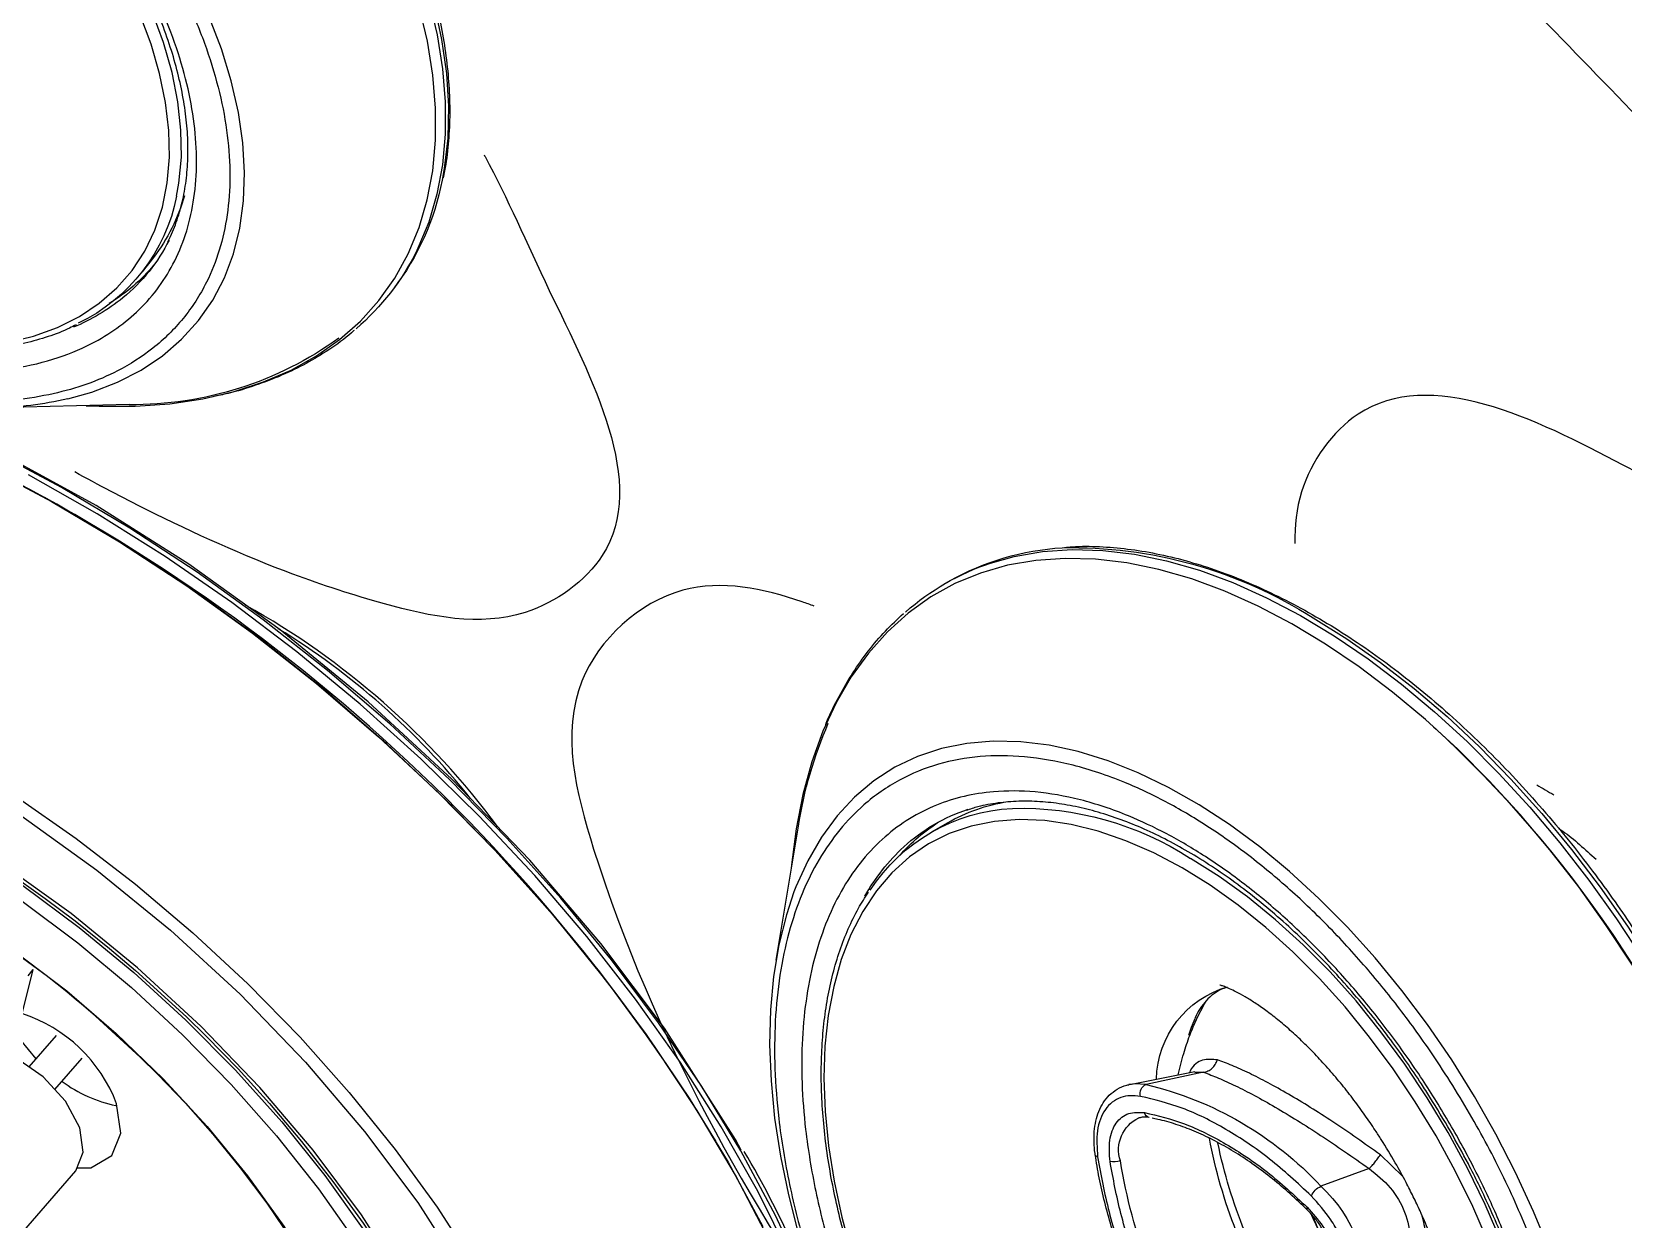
# Model space of a CAD drawing. Extents: x 528 to 612, y 788 to 934.
# Drawn here: x 598.095 to 601.727, y 874.921 to 877.63 of the extents above; entities that cross this region are included whole.
import ezdxf

# ---------------------------------------------------------------- set-up
doc = ezdxf.new("R2010")
doc.units = 0
doc.header["$MEASUREMENT"] = 0
doc.layers.add('1', color=4, linetype='Continuous')
doc.layers.add('JET', color=3, linetype='Continuous')

# ---------------------------------------------------------------- blocks, each defined once
blk = doc.blocks.new('5S-R_1644901')
at = {"layer": '1', "color": 4, "linetype": 'Continuous'}
for p, q in [((0.2517, -0.1914), (0.7147, -0.2164)), ((0.6986, -0.2083), (0.7147, -0.2164)), ((0.5767, -0.2967), (0.4946, -0.2493)), ((0.0859, -0.2861), (0.282, -0.3993)), ((0.4552, -0.3175), (0.5374, -0.3649)), ((0.6262, -1.8207), (0.6322, -1.8154))]:
    blk.add_line(p, q, dxfattribs=at)
at = {"layer": '1', "color": 3, "linetype": 'Continuous', "flags": 128}
for points in [[(1.0959, -0.1016), (1.027, -0.2567), (0.9503, -0.4095), (0.8662, -0.559), (0.7754, -0.7043), (0.6784, -0.8445), (0.5759, -0.9785), (0.4685, -1.1056), (0.3569, -1.225), (0.2418, -1.3358)], [(0.4011, -2.0367), (0.5318, -1.9367), (0.6605, -1.8267), (0.7866, -1.7074), (0.9094, -1.5794), (1.0282, -1.4433), (1.1424, -1.3), (1.2513, -1.1502), (1.3543, -0.9947), (1.4509, -0.8344), (1.5406, -0.6702), (1.6228, -0.5029), (1.6972, -0.3335), (1.7632, -0.1628), (1.8206, 0.0081)], [(1.1321, 0.9442), (1.135, 0.8463), (1.13, 0.7117), (1.1151, 0.5724), (1.0904, 0.4295), (1.0561, 0.284), (1.0124, 0.137), (0.9597, -0.0104), (0.8983, -0.157), (0.8289, -0.3016), (0.7517, -0.4433), (0.6676, -0.581), (0.577, -0.7135), (0.4808, -0.8399), (0.3795, -0.9592), (0.274, -1.0705), (0.1652, -1.173), (0.0537, -1.2659), (-0.0594, -1.3484), (-0.1735, -1.42)], [(0.135, -2.2164), (0.2214, -2.1671), (0.3536, -2.0823), (0.4849, -1.9868), (0.6146, -1.8811), (0.7419, -1.7658), (0.8662, -1.6414), (0.9868, -1.5087), (1.1031, -1.3685), (1.2143, -1.2214), (1.32, -1.0683), (1.4194, -0.9099), (1.5122, -0.7473), (1.5977, -0.5812), (1.6755, -0.4126), (1.7452, -0.2424), (1.8064, -0.0715), (1.8588, 0.0991), (1.902, 0.2686), (1.9359, 0.4359), (1.9602, 0.6003), (1.9748, 0.7607), (1.9797, 0.9163)], [(0.5623, -0.2081), (0.5512, -0.2191), (0.5159, -0.2616)]]:
    blk.add_lwpolyline(points, dxfattribs=at)
at = {"layer": '1', "color": 4, "linetype": 'Continuous', "flags": 128}
for points in [[(0.9538, 1.5327), (0.9683, 1.515), (1.0148, 1.4415), (1.0545, 1.3603), (1.0872, 1.272), (1.1127, 1.1769), (1.1311, 1.0756), (1.142, 0.9686), (1.1456, 0.8566), (1.1417, 0.7402), (1.1304, 0.6201), (1.1118, 0.4973), (1.0861, 0.3726), (1.0535, 0.247), (1.0147, 0.122), (0.9706, -0.0004), (0.9236, -0.1155), (0.8793, -0.2132), (0.8416, -0.2901), (0.7949, -0.3789), (0.7571, -0.4463)], [(1.0553, -0.1218), (0.965, -0.3167), (0.8624, -0.5073), (0.7487, -0.6913), (0.625, -0.867), (0.4955, -1.0291), (0.359, -1.1797), (0.1765, -1.3531)], [(1.8234, 0.115), (1.7713, -0.055), (1.7103, -0.2252), (1.6409, -0.3948), (1.5634, -0.5628), (1.4782, -0.7282), (1.3858, -0.8902), (1.2867, -1.0479), (1.1814, -1.2004), (1.0706, -1.347), (0.9548, -1.4867), (0.8347, -1.6189), (0.7108, -1.7427), (0.584, -1.8576), (0.4548, -1.9629)], [(0.1421, -1.216), (0.3074, -1.0589), (0.431, -0.9226), (0.5483, -0.7758), (0.6603, -0.6167), (0.7633, -0.45), (0.8562, -0.2775), (0.9379, -0.1009)], [(0.8633, -0.1626), (0.7938, -0.3052), (0.7169, -0.4446), (0.633, -0.5799), (0.543, -0.7101), (0.4473, -0.8341), (0.3469, -0.951), (0.2423, -1.0599)], [(0.6164, -1.8815), (0.638, -1.8644), (0.8565, -1.6567), (1.0186, -1.4779), (1.1749, -1.2825), (1.3226, -1.0727), (1.4591, -0.8518), (1.5822, -0.6231), (1.69, -0.3903), (1.7812, -0.1572), (1.8549, 0.0726), (1.9255, 0.3656), (1.9665, 0.6429), (1.9666, 0.6438)], [(0.4268, -1.9841), (0.5578, -1.8799), (0.6865, -1.7657), (0.8123, -1.6423), (0.9345, -1.5102), (1.0523, -1.3702), (1.1652, -1.2232), (1.2724, -1.0699), (1.3735, -0.9112), (1.4677, -0.7479), (1.5547, -0.581), (1.6338, -0.4115), (1.7047, -0.2402), (1.767, -0.0682), (1.8203, 0.1036)], [(0.7472, -0.1679), (0.6811, -0.3012), (0.607, -0.4309), (0.5259, -0.5558), (0.4385, -0.6747), (0.3456, -0.7864), (0.2482, -0.8897), (0.1473, -0.9838), (0.0437, -1.0676), (-0.0614, -1.1404), (-0.167, -1.2013), (-0.272, -1.2499), (-0.3756, -1.2856), (-0.4765, -1.3081), (-0.5739, -1.3172), (-0.6668, -1.3127), (-0.7542, -1.2948), (-0.8353, -1.2635), (-0.9094, -1.2193), (-0.9756, -1.1625)], [(0.282, -0.3993), (0.3271, -0.4081), (0.3804, -0.3895), (0.4337, -0.3466), (0.4788, -0.2856), (0.509, -0.2161), (0.5107, -0.2054)], [(0.637, -0.3769), (0.5647, -0.4947), (0.5339, -0.541), (0.4809, -0.6157), (0.4237, -0.6903), (0.3602, -0.7664), (0.2921, -0.8413), (0.2202, -0.9134), (0.1453, -0.9813), (0.0683, -1.0442), (-0.0102, -1.1011), (-0.0893, -1.1515), (-0.1685, -1.1948), (-0.2471, -1.2308), (-0.3246, -1.2591), (-0.4005, -1.2796), (-0.4743, -1.2921), (-0.5458, -1.2966), (-0.615, -1.2927), (-0.6818, -1.2801), (-0.7464, -1.2579), (-0.7927, -1.2333)], [(0.2897, -0.4008), (0.2957, -0.4319), (0.3319, -0.4736), (0.3861, -0.4841), (0.45, -0.4619)], [(0.7571, -0.4463), (0.675, -0.5808), (0.6404, -0.6335), (0.5809, -0.7189), (0.5169, -0.8046), (0.446, -0.8928), (0.3698, -0.9804), (0.2891, -1.0659), (0.2048, -1.1479), (0.1175, -1.2252), (0.028, -1.297), (-0.063, -1.3625), (-0.1551, -1.4214), (-0.2474, -1.4729), (-0.3396, -1.5168), (-0.4312, -1.5528), (-0.5216, -1.5807), (-0.6104, -1.6002), (-0.6974, -1.6111), (-0.7823, -1.6133), (-0.8649, -1.6064), (-0.8764, -1.6041)]]:
    blk.add_lwpolyline(points, dxfattribs=at)
at = {"layer": '1', "color": 4, "linetype": 'Continuous'}
for centre, radius, start, end in [((-2.1308, 1.2209), 4.1052, 312.3021, 347.7032), ((-1.2587, 0.7338), 2.1971, 329.633, 335.5716), ((0.2704, -0.1695), 0.3431, 301.558, 353.0923), ((-0.1107, 0.0367), 1.8255, 317.5365, 341.7449), ((-0.0073, -0.0208), 1.7001, 319.5916, 339.4158), ((-0.7676, -0.336), 2.0793, 304.6514, 311.6738)]:
    blk.add_arc(centre, radius, start, end, dxfattribs=at)
at = {"layer": '1', "color": 3, "linetype": 'Continuous'}
blk.add_arc((0.7657, -0.4671), 0.3201, 154.6041, 178.9435, dxfattribs=at)
blk = doc.blocks.new('3Dir_1645101')
at = {"layer": '1', "color": 3, "linetype": 'Continuous', "lineweight": 25}
for p, q in [((-1.1469, 0.4836), (-1.3871, 0.2871)), ((1.3004, 0.2871), (1.0602, 0.4836)), ((-1.2244, 0.0295), (-1.2244, -0.012)), ((1.1378, -0.012), (1.1378, 0.0295)), ((-0.4224, -0.0593), (-0.4234, -0.056)), ((-0.4997, -0.0763), (-0.5004, -0.0741)), ((-0.4997, -0.0763), (-0.4518, -0.2196)), ((-0.44, -0.2363), (-0.481, -0.1089)), ((-0.4499, -0.2188), (-0.44, -0.2363)), ((-1.7008, -0.2806), (-1.7008, -0.2917)), ((1.6141, -0.2917), (1.6141, -0.2806)), ((-0.0616, -0.4547), (-0.0814, -0.3395)), ((-0.0084, -0.5125), (-0.0761, -0.4927)), ((-0.8633, -1.0834), (-0.8557, -1.0859))]:
    blk.add_line(p, q, dxfattribs=at)
at = {"layer": '1', "color": 3, "linetype": 'Continuous', "lineweight": 25, "flags": 128}
for points in [[(-1.2617, 0.3706), (-1.2252, 0.4115), (-1.1743, 0.4603), (-1.1174, 0.5068), (-1.0548, 0.5508), (-0.9867, 0.5921), (-0.9136, 0.6303), (-0.8359, 0.6654), (-0.754, 0.6971), (-0.6682, 0.7253), (-0.5813, 0.7493)], [(-0.859, 0.5224), (-0.7917, 0.5579), (-0.7198, 0.5902), (-0.6437, 0.6191), (-0.5639, 0.6446), (-0.4809, 0.6663)], [(0.9942, 0.3461), (1.0319, 0.2982), (1.0629, 0.2487), (1.0871, 0.198), (1.1043, 0.1463), (1.1144, 0.094), (1.1175, 0.0414), (1.1133, -0.0111), (1.102, -0.0633), (1.0837, -0.1149), (1.0584, -0.1654), (1.0263, -0.2147), (0.9877, -0.2623), (0.9426, -0.3081), (0.8915, -0.3517), (0.8346, -0.3928), (0.7724, -0.4312)], [(0.2206, -0.607), (0.1311, -0.6169), (0.0405, -0.6228), (-0.0506, -0.6245), (-0.1416, -0.6221), (-0.2321, -0.6156), (-0.3213, -0.605), (-0.4089, -0.5904), (-0.4942, -0.5719), (-0.5768, -0.5496), (-0.656, -0.5236), (-0.7315, -0.4941), (-0.8027, -0.4612), (-0.8693, -0.4253), (-0.9307, -0.3864), (-0.9867, -0.3449), (-1.0369, -0.301), (-1.0809, -0.2549), (-1.1185, -0.207), (-1.1496, -0.1575), (-1.1738, -0.1068), (-1.191, -0.0551), (-1.2011, -0.0028), (-1.2041, 0.0498), (-1.2, 0.1023), (-1.1887, 0.1546), (-1.1704, 0.2061), (-1.1451, 0.2566), (-1.113, 0.3059), (-1.0743, 0.3535), (-1.0293, 0.3993), (-0.9782, 0.4429), (-0.9213, 0.484), (-0.859, 0.5224)], [(0.3062, -0.7191), (0.2101, -0.7319), (0.1126, -0.7405), (0.0142, -0.745), (-0.0845, -0.7453), (-0.1829, -0.7415), (-0.2806, -0.7336), (-0.377, -0.7215), (-0.4717, -0.7055), (-0.564, -0.6854), (-0.6536, -0.6616), (-0.7399, -0.634), (-0.8225, -0.6029), (-0.901, -0.5683), (-0.9749, -0.5306), (-1.0438, -0.4898), (-1.1074, -0.4463), (-1.1653, -0.4002), (-1.2172, -0.3517), (-1.2628, -0.3012), (-1.3019, -0.2489), (-1.3344, -0.1952), (-1.3599, -0.1401), (-1.3784, -0.0842), (-1.3898, -0.0276), (-1.394, 0.0293), (-1.391, 0.0862), (-1.3808, 0.1429), (-1.3635, 0.1989), (-1.3391, 0.2541), (-1.3078, 0.3081), (-1.2698, 0.3607), (-1.2617, 0.3706)], [(-0.1658, -1.2069), (-0.2742, -1.2001), (-0.3815, -1.1893), (-0.4873, -1.1743), (-0.5912, -1.1554), (-0.6927, -1.1325), (-0.7914, -1.1058), (-0.8868, -1.0754), (-0.9785, -1.0415), (-1.0661, -1.0041), (-1.1493, -0.9634), (-1.2276, -0.9197), (-1.3007, -0.8731), (-1.3683, -0.8237), (-1.4302, -0.772), (-1.4859, -0.7179), (-1.5354, -0.6619), (-1.5784, -0.6041), (-1.6146, -0.5447), (-1.6439, -0.4842), (-1.6663, -0.4226), (-1.6816, -0.3603), (-1.6897, -0.2976), (-1.6906, -0.2347), (-1.6843, -0.1719), (-1.6708, -0.1095), (-1.6502, -0.0477), (-1.6226, 0.0131), (-1.588, 0.0728), (-1.5468, 0.131), (-1.4989, 0.1875), (-1.4447, 0.2421), (-1.3843, 0.2944), (-1.3181, 0.3444), (-1.3109, 0.3495)], [(1.1815, 0.3627), (1.2153, 0.317), (1.2477, 0.2632), (1.2732, 0.2082), (1.2917, 0.1523), (1.3031, 0.0957), (1.3073, 0.0388), (1.3043, -0.0182), (1.2941, -0.0748), (1.2768, -0.1309), (1.2524, -0.1861), (1.2211, -0.2401), (1.1831, -0.2926), (1.1385, -0.3434), (1.0876, -0.3922), (1.0307, -0.4388), (0.9681, -0.4828), (0.9, -0.524)], [(1.2242, 0.3495), (1.2485, 0.3321), (1.3133, 0.2816), (1.3722, 0.2286), (1.4248, 0.1736), (1.471, 0.1166), (1.5106, 0.058), (1.5435, -0.002), (1.5693, -0.0631), (1.5881, -0.125), (1.5998, -0.1876), (1.6043, -0.2504), (1.6016, -0.3133), (1.5917, -0.3759), (1.5747, -0.4381), (1.5506, -0.4994), (1.5195, -0.5597), (1.4816, -0.6187), (1.437, -0.6761), (1.3859, -0.7316), (1.3286, -0.7851), (1.2653, -0.8363), (1.1962, -0.885), (1.1218, -0.9309)], [(-0.481, -0.1089), (-0.4954, -0.0868), (-0.4997, -0.0763)], [(1.0936, -0.1551), (1.08, -0.1812), (1.0479, -0.2314), (1.009, -0.28), (0.9637, -0.3267), (0.9122, -0.3712), (0.8548, -0.4133), (0.7918, -0.4526)], [(0.2324, -0.6335), (0.1414, -0.6439), (0.0493, -0.6502), (-0.0433, -0.6523), (-0.136, -0.6502), (-0.2281, -0.6439), (-0.3191, -0.6335), (-0.4083, -0.6189), (-0.4953, -0.6004), (-0.5795, -0.578), (-0.6605, -0.5518), (-0.7376, -0.5221), (-0.8104, -0.4889), (-0.8785, -0.4526)], [(-0.5552, -0.2779), (-0.5431, -0.2624), (-0.5298, -0.2477)], [(-0.0554, -0.2883), (-0.054, -0.2868), (-0.0526, -0.2858), (-0.0513, -0.2853), (-0.0502, -0.2853), (-0.05, -0.2854)], [(-1.6896, -0.3918), (-1.6759, -0.4459), (-1.6534, -0.5078), (-1.6239, -0.5688), (-1.5874, -0.6285), (-1.5442, -0.6866), (-1.4945, -0.743), (-1.4384, -0.7973), (-1.3762, -0.8494), (-1.3081, -0.899), (-1.2346, -0.9459), (-1.1558, -0.9899), (-1.0722, -1.0308), (-0.984, -1.0684), (-0.8918, -1.1026), (-0.7958, -1.1332), (-0.6966, -1.16), (-0.5945, -1.183), (-0.4899, -1.2021), (-0.3835, -1.2171), (-0.2755, -1.228), (-0.1666, -1.2348)], [(1.1287, -0.9572), (1.2036, -0.911), (1.273, -0.8621), (1.3367, -0.8106), (1.3944, -0.7568), (1.4457, -0.7009), (1.4906, -0.6431), (1.5287, -0.5838), (1.56, -0.5232), (1.5843, -0.4615), (1.6014, -0.399), (1.6025, -0.3938)], [(-1.2154, -0.9683), (-1.1353, -1.0115), (-1.0505, -1.0516), (-0.9613, -1.0884), (-0.8681, -1.1217), (-0.7713, -1.1513), (-0.6713, -1.1772), (-0.5685, -1.1992), (-0.4635, -1.2173), (-0.3566, -1.2313), (-0.2484, -1.2412), (-0.1392, -1.2469), (-0.0296, -1.2485), (0.0799, -1.2459), (0.1888, -1.2391), (0.2968, -1.2282), (0.4033, -1.2131), (0.5078, -1.1941)], [(1.2895, -0.8605), (1.3517, -0.8084), (1.4078, -0.754), (1.4576, -0.6977), (1.5008, -0.6395), (1.5372, -0.5798), (1.5499, -0.5555)]]:
    blk.add_lwpolyline(points, dxfattribs=at)
at = {"layer": '1', "color": 3, "linetype": 'Continuous', "lineweight": 25}
for centre, radius, start, end in [((0.5409, -0.1585), 0.8259, 39.1368, 51.0373), ((-0.7725, -0.4759), 0.9798, 128.8498, 143.1889), ((0.8157, -0.3509), 0.8013, 16.2602, 52.7787), ((-0.7758, -0.0018), 0.4624, 149.2028, 167.0585), ((0.6906, -0.0014), 0.4609, 13.1677, 29.5607), ((-0.8125, 0.0296), 0.4116, 152.8339, 206.9181), ((0.7264, 0.0295), 0.411, 333.3172, 26.3554), ((-0.8237, -0.0134), 0.4126, 160.96, 178.0219), ((0.7358, -0.0135), 0.4138, 1.9823, 20.7391), ((-0.8349, 0.0137), 0.4014, 167.3254, 191.7819), ((0.0739, -1.1285), 1.236, 87.0825, 110.5036), ((0.7471, 0.0137), 0.4024, 348.6725, 12.9026), ((-0.398, 0.0651), 0.00701, 40.0757, 104.6096), ((-0.3955, 0.0238), 0.0368, 8.3368, 45.617), ((-0.3424, -0.0503), 0.0812, 101.8405, 184.0774), ((-0.8165, -0.011), 0.408, 180.1437, 200.7206), ((0.7254, -0.0103), 0.4124, 337.7541, 359.7643), ((-0.459, -0.1056), 0.0223, 102.7551, 188.4712), ((0.1014, 0.4386), 0.7993, 223.2273, 256.778), ((-0.4223, -0.087), 0.0143, 43.5248, 109.8836), ((-0.3637, -0.3272), 0.2248, 121.1962, 193.7732), ((0.0749, -1.2601), 1.151, 87.1346, 109.1603), ((0.0753, -1.2806), 1.1537, 87.172, 108.148), ((-1.1427, -0.2806), 0.5581, 168.3404, 191.4853), ((-0.5532, 0.1794), 0.7108, 208.2282, 242.7649), ((1.0571, -0.2806), 0.5571, 348.2834, 11.7011), ((0.0796, -1.5181), 1.2353, 89.544, 95.269), ((-1.1059, -0.2864), 0.595, 180.5049, 206.3752), ((-0.0372, -0.3355), 0.0443, 144.0119, 185.2503), ((0.0171, -0.017), 0.3372, 253.0162, 304.5699), ((1.0242, -0.2878), 0.59, 333.0057, 359.6176), ((-0.7403, -0.0627), 1.0226, 208.5059, 242.3165), ((-0.0413, 1.507), 2.7176, 252.3947, 278.9687)]:
    blk.add_arc(centre, radius, start, end, dxfattribs=at)
for points, knots in [([(0.2983, -0.6903), (0.337, -0.6837), (0.4142, -0.6705), (0.5277, -0.6424), (0.6385, -0.6082), (0.7464, -0.5664), (0.8482, -0.518), (0.9428, -0.4628), (1.0278, -0.402), (1.102, -0.3359), (1.164, -0.2658), (1.2128, -0.1928), (1.2483, -0.1179), (1.2724, -0.0348), (1.2803, 0.0557), (1.2675, 0.1514), (1.2377, 0.236), (1.1971, 0.3099), (1.1491, 0.3755), (1.0896, 0.4395), (1.0172, 0.5018), (0.9334, 0.5605), (0.8378, 0.6151), (0.7324, 0.6642), (0.6179, 0.707), (0.4964, 0.7429), (0.3701, 0.771), (0.2403, 0.7915), (0.0964, 0.8054), (-0.0604, 0.8098), (-0.2264, 0.8031), (-0.3327, 0.789), (-0.385, 0.782)], [0, 0, 0, 0, 0.029125, 0.058252, 0.089125, 0.120002, 0.152161, 0.184325, 0.217169, 0.250017, 0.282861, 0.315709, 0.347868, 0.380033, 0.42117, 0.461186, 0.5, 0.529124, 0.558252, 0.589125, 0.620002, 0.652161, 0.684325, 0.717169, 0.750017, 0.782861, 0.815709, 0.847868, 0.880033, 0.92117, 0.961187, 1, 1, 1, 1]), ([(0.2983, -0.6903), (0.246, -0.6973), (0.1397, -0.7114), (-0.0263, -0.7181), (-0.183, -0.7137), (-0.327, -0.6998), (-0.4568, -0.6793), (-0.5831, -0.6512), (-0.7046, -0.6153), (-0.8191, -0.5725), (-0.9245, -0.5234), (-1.0201, -0.4688), (-1.1129, -0.4038), (-1.1982, -0.3276), (-1.27, -0.2411), (-1.3217, -0.1519), (-1.3542, -0.0597), (-1.367, 0.036), (-1.359, 0.1265), (-1.335, 0.2096), (-1.2995, 0.2845), (-1.2507, 0.3575), (-1.1887, 0.4276), (-1.1145, 0.4937), (-1.0295, 0.5545), (-0.9348, 0.6097), (-0.8222, 0.6633), (-0.6903, 0.7124), (-0.5407, 0.7545), (-0.4364, 0.7729), (-0.385, 0.782)], [0, 0, 0, 0, 0.038816, 0.0788356, 0.1199757, 0.1521421, 0.1843035, 0.2171543, 0.25, 0.2828508, 0.3156966, 0.3478629, 0.3800243, 0.4211688, 0.4611874, 0.5, 0.5388171, 0.5788356, 0.6199757, 0.6521421, 0.6843035, 0.7171543, 0.75, 0.7828508, 0.8156966, 0.8478629, 0.8800243, 0.9211688, 0.9611862, 1, 1, 1, 1]), ([(0.2756, -0.6413), (0.239, -0.6464), (0.1659, -0.6565), (0.0516, -0.6644), (-0.0658, -0.6666), (-0.1868, -0.6618), (-0.3081, -0.6502), (-0.4292, -0.631), (-0.5472, -0.6048), (-0.6606, -0.5713), (-0.7674, -0.5313), (-0.8658, -0.4855), (-0.9551, -0.4345), (-1.0417, -0.3738), (-1.1213, -0.3028), (-1.1883, -0.222), (-1.2326, -0.1456), (-1.2595, -0.0749), (-1.2738, -0.0089), (-1.2774, 0.0588), (-1.2693, 0.1287), (-1.249, 0.1987), (-1.2159, 0.2686), (-1.1703, 0.3367), (-1.1124, 0.4022), (-1.0432, 0.4639), (-0.9638, 0.5207), (-0.8755, 0.5722), (-0.7703, 0.6222), (-0.6472, 0.668), (-0.5076, 0.7073), (-0.4102, 0.7245), (-0.3623, 0.733)], [0, 0, 0, 0, 0.029125, 0.058252, 0.089124, 0.120002, 0.152161, 0.184325, 0.217169, 0.250017, 0.282861, 0.315709, 0.347868, 0.380033, 0.42117, 0.461185, 0.5, 0.529123, 0.558252, 0.589124, 0.620002, 0.652161, 0.684325, 0.717169, 0.750017, 0.782861, 0.815709, 0.847868, 0.880033, 0.92117, 0.961187, 1, 1, 1, 1]), ([(-0.3623, 0.733), (-0.3257, 0.7381), (-0.2526, 0.7482), (-0.1382, 0.7561), (-0.0209, 0.7583), (0.1001, 0.7536), (0.2215, 0.7419), (0.3425, 0.7228), (0.4605, 0.6965), (0.5739, 0.663), (0.6807, 0.6231), (0.7792, 0.5772), (0.8684, 0.5263), (0.955, 0.4655), (1.0347, 0.3945), (1.1017, 0.3137), (1.1459, 0.2373), (1.1728, 0.1666), (1.1871, 0.1007), (1.1907, 0.0329), (1.1826, -0.037), (1.1623, -0.107), (1.1292, -0.1769), (1.0837, -0.245), (1.0257, -0.3105), (0.9565, -0.3722), (0.8771, -0.429), (0.7888, -0.4805), (0.6837, -0.5305), (0.5605, -0.5763), (0.4209, -0.6156), (0.3235, -0.6328), (0.2756, -0.6413)], [0, 0, 0, 0, 0.029125, 0.058252, 0.089124, 0.120002, 0.152161, 0.184325, 0.217169, 0.250017, 0.282861, 0.315709, 0.347868, 0.380033, 0.42117, 0.461185, 0.5, 0.529123, 0.558252, 0.589124, 0.620002, 0.652161, 0.684325, 0.717169, 0.750017, 0.782861, 0.815709, 0.847868, 0.880033, 0.92117, 0.961187, 1, 1, 1, 1]), ([(-0.0433, 0.7197), (-0.0736, 0.7193), (-0.1159, 0.7188), (-0.178, 0.7154), (-0.2304, 0.7113), (-0.2924, 0.7046), (-0.3566, 0.6955), (-0.4227, 0.6837), (-0.4893, 0.6693), (-0.5558, 0.6522), (-0.6214, 0.6323), (-0.6854, 0.6098), (-0.7474, 0.5848), (-0.807, 0.5573), (-0.8637, 0.5274), (-0.9173, 0.4953), (-0.9674, 0.4611), (-1.0137, 0.4248), (-1.0561, 0.3866), (-1.0943, 0.3466), (-1.1279, 0.3049), (-1.156, 0.2637), (-1.1704, 0.236), (-1.1771, 0.2231)], [0, 0, 0, 0, 0.059741, 0.083635, 0.123283, 0.164312, 0.208193, 0.253846, 0.300834, 0.348809, 0.397526, 0.446809, 0.496527, 0.546584, 0.596913, 0.647466, 0.698217, 0.749152, 0.800275, 0.851608, 0.90319, 0.955086, 1, 1, 1, 1]), ([(1.0929, 0.2174), (1.0906, 0.2225), (1.0813, 0.2433), (1.0595, 0.2786), (1.0275, 0.323), (0.99, 0.3658), (0.9477, 0.4069), (0.9007, 0.4461), (0.8493, 0.4832), (0.7936, 0.518), (0.7341, 0.5505), (0.671, 0.5804), (0.6047, 0.6077), (0.5356, 0.6321), (0.4641, 0.6536), (0.3909, 0.6722), (0.3167, 0.6875), (0.2432, 0.6997), (0.1738, 0.7084), (0.113, 0.7139), (0.0569, 0.7174), (0.0063, 0.7194), (-0.0281, 0.7196), (-0.0433, 0.7197)], [0, 0, 0, 0, 0.017721, 0.071155, 0.124626, 0.178112, 0.231592, 0.285049, 0.338467, 0.391831, 0.445123, 0.498325, 0.551409, 0.604332, 0.657022, 0.70935, 0.761063, 0.811595, 0.859346, 0.900335, 0.932571, 0.970029, 1, 1, 1, 1]), ([(0.0797, 0.1571), (0.054, 0.1567), (0.018, 0.1562), (-0.0347, 0.1528), (-0.0792, 0.1488), (-0.1316, 0.1421), (-0.1856, 0.133), (-0.2407, 0.1214), (-0.2959, 0.1072), (-0.3495, 0.0908), (-0.3833, 0.078), (-0.3998, 0.0718)], [0, 0, 0, 0, 0.151387, 0.212132, 0.31284, 0.416974, 0.528252, 0.643894, 0.762783, 0.884033, 1, 1, 1, 1]), ([(-0.3927, 0.0696), (-0.3528, 0.0837), (-0.2727, 0.112), (-0.1387, 0.1389), (0.0005, 0.1543), (0.0945, 0.1529), (0.1411, 0.1522)], [0, 0, 0, 0, 0.2482384, 0.5, 0.7517616, 1, 1, 1, 1]), ([(1.6016, -0.1619), (1.6012, -0.1593), (1.5974, -0.1356), (1.5843, -0.0931), (1.5623, -0.0347), (1.5349, 0.0209), (1.5018, 0.0753), (1.4702, 0.1204), (1.4477, 0.1466), (1.4399, 0.1556)], [0, 0, 0, 0, 0.023451, 0.212456, 0.38553, 0.559109, 0.733154, 0.907591, 1, 1, 1, 1]), ([(-1.5574, 0.1177), (-1.5589, 0.1158), (-1.5741, 0.0969), (-1.5984, 0.0596), (-1.6296, 0.0058), (-1.6551, -0.0497), (-1.6755, -0.1057), (-1.6843, -0.1436), (-1.6886, -0.1622)], [0, 0, 0, 0, 0.0220235, 0.2169953, 0.4128152, 0.6096917, 0.8079106, 1, 1, 1, 1]), ([(0.1382, 0.1287), (0.0938, 0.1294), (0.0044, 0.1307), (-0.1281, 0.1161), (-0.2556, 0.0905), (-0.3319, 0.0635), (-0.3697, 0.0502)], [0, 0, 0, 0, 0.248238, 0.5, 0.751762, 1, 1, 1, 1]), ([(-0.3997, 0.0718), (-0.4006, 0.0715), (-0.41, 0.0682), (-0.4261, 0.0602), (-0.4476, 0.0475), (-0.4663, 0.0326), (-0.4821, 0.0158), (-0.4943, -0.0029), (-0.5025, -0.0236), (-0.5053, -0.0461), (-0.5043, -0.0633), (-0.5007, -0.0723), (-0.5001, -0.0738)], [0, 0, 0, 0, 0.011978, 0.123248, 0.236969, 0.352614, 0.469921, 0.589105, 0.711055, 0.838075, 0.974775, 1, 1, 1, 1]), ([(-0.4639, -0.0839), (-0.4686, -0.0774), (-0.4781, -0.0646), (-0.4848, -0.0434), (-0.4855, -0.0214), (-0.4788, 0.0007), (-0.4654, 0.0217), (-0.4401, 0.0469), (-0.4113, 0.0606), (-0.3927, 0.0696)], [0, 0, 0, 0, 0.12101, 0.242056, 0.37122, 0.500455, 0.629619, 0.758853, 1, 1, 1, 1]), ([(-0.3697, 0.0502), (-0.3848, 0.0429), (-0.4159, 0.0279), (-0.4417, -0.005), (-0.4478, -0.041), (-0.4339, -0.063), (-0.4272, -0.0736)], [0, 0, 0, 0, 0.2419036, 0.5, 0.7580964, 1, 1, 1, 1]), ([(-0.0433, -0.6583), (-0.0736, -0.6579), (-0.116, -0.6574), (-0.1782, -0.6541), (-0.231, -0.6502), (-0.2933, -0.6436), (-0.3578, -0.6347), (-0.4243, -0.6232), (-0.4913, -0.6091), (-0.5582, -0.5923), (-0.6241, -0.573), (-0.6885, -0.5511), (-0.7508, -0.5268), (-0.8106, -0.5001), (-0.8675, -0.4712), (-0.9213, -0.4403), (-0.9715, -0.4074), (-1.0179, -0.3727), (-1.0604, -0.3364), (-1.0987, -0.2986), (-1.1327, -0.2594), (-1.1622, -0.219), (-1.1872, -0.1772), (-1.2072, -0.1342), (-1.221, -0.096), (-1.2258, -0.072), (-1.2276, -0.0629)], [0, 0, 0, 0, 0.051892, 0.072749, 0.107344, 0.143157, 0.181465, 0.221316, 0.262323, 0.304177, 0.346658, 0.389606, 0.432901, 0.476458, 0.520214, 0.564129, 0.608182, 0.652372, 0.696717, 0.74126, 0.786074, 0.831267, 0.876986, 0.92342, 0.970798, 1, 1, 1, 1]), ([(-0.412, -0.077), (-0.4122, -0.0768), (-0.416, -0.073), (-0.42, -0.066), (-0.4219, -0.0597), (-0.4228, -0.0569)], [0, 0, 0, 0, 0.03461, 0.559743, 1, 1, 1, 1]), ([(1.1415, -0.0602), (1.1409, -0.0646), (1.1378, -0.0841), (1.1265, -0.1185), (1.1078, -0.1631), (1.0834, -0.2067), (1.054, -0.2493), (1.0195, -0.2907), (0.98, -0.3306), (0.9359, -0.3691), (0.8871, -0.4058), (0.8341, -0.4407), (0.7769, -0.4734), (0.7159, -0.5039), (0.6515, -0.532), (0.5839, -0.5576), (0.5136, -0.5804), (0.4411, -0.6004), (0.367, -0.6174), (0.2924, -0.6314), (0.2195, -0.6421), (0.153, -0.6494), (0.0943, -0.654), (0.0305, -0.6575), (-0.015, -0.658), (-0.0433, -0.6583)], [0, 0, 0, 0, 0.013958, 0.062301, 0.11018, 0.157639, 0.204763, 0.25164, 0.298349, 0.34495, 0.391485, 0.437977, 0.484435, 0.530859, 0.57724, 0.62355, 0.669744, 0.715742, 0.761397, 0.806417, 0.850101, 0.890235, 0.922261, 0.95144, 1, 1, 1, 1]), ([(-0.0731, -0.3094), (-0.1141, -0.2966), (-0.1967, -0.2706), (-0.304, -0.2171), (-0.3967, -0.1552), (-0.4416, -0.1075), (-0.4639, -0.0839)], [0, 0, 0, 0, 0.248238, 0.5, 0.751762, 1, 1, 1, 1]), ([(-0.4272, -0.0736), (-0.406, -0.0961), (-0.3632, -0.1415), (-0.275, -0.2004), (-0.1729, -0.2513), (-0.0944, -0.276), (-0.0554, -0.2883)], [0, 0, 0, 0, 0.248238, 0.5, 0.751762, 1, 1, 1, 1]), ([(-0.0499, -0.2852), (-0.0542, -0.284), (-0.0762, -0.2783), (-0.1143, -0.2656), (-0.1638, -0.2471), (-0.2109, -0.2261), (-0.2554, -0.203), (-0.2968, -0.1779), (-0.3348, -0.151), (-0.3689, -0.1224), (-0.3932, -0.0993), (-0.4045, -0.0854), (-0.4074, -0.0819)], [0, 0, 0, 0, 0.0274843, 0.1407471, 0.2555009, 0.3713278, 0.4879424, 0.6051695, 0.7229349, 0.8412638, 0.9602902, 1, 1, 1, 1]), ([(-0.464, -0.1833), (-0.4762, -0.1946), (-0.499, -0.216), (-0.5276, -0.2489), (-0.5542, -0.2828), (-0.5693, -0.3071), (-0.5778, -0.3209)], [0, 0, 0, 0, 0.2787682, 0.5224132, 0.7289868, 1, 1, 1, 1]), ([(-0.4488, -0.2775), (-0.4554, -0.2683), (-0.4683, -0.2502), (-0.4669, -0.2237), (-0.4563, -0.2089), (-0.4557, -0.208)], [0, 0, 0, 0, 0.495929, 0.971449, 1, 1, 1, 1]), ([(-0.44, -0.2363), (-0.439, -0.2396), (-0.4369, -0.2463), (-0.4379, -0.2575), (-0.4417, -0.2685), (-0.4465, -0.2745), (-0.4488, -0.2775)], [0, 0, 0, 0, 0.245709, 0.501599, 0.756635, 1, 1, 1, 1]), ([(-0.44, -0.2363), (-0.431, -0.2437), (-0.4131, -0.2586), (-0.3779, -0.2838), (-0.337, -0.3105), (-0.2904, -0.3385), (-0.2388, -0.3673), (-0.1829, -0.3964), (-0.1237, -0.4257), (-0.0823, -0.445), (-0.0616, -0.4547)], [0, 0, 0, 0, 0.1254168, 0.2502959, 0.3750284, 0.5, 0.6249715, 0.749704, 0.8745831, 1, 1, 1, 1]), ([(-0.5816, -0.378), (-0.5822, -0.3757), (-0.5847, -0.3659), (-0.5846, -0.3499), (-0.5815, -0.329), (-0.5734, -0.3076), (-0.5646, -0.2906), (-0.5566, -0.2803), (-0.5544, -0.2774)], [0, 0, 0, 0, 0.0702165, 0.3021403, 0.535532, 0.737987, 0.9273054, 1, 1, 1, 1]), ([(-0.0761, -0.4927), (-0.0961, -0.4834), (-0.1371, -0.4646), (-0.1953, -0.4361), (-0.2505, -0.4075), (-0.3011, -0.3793), (-0.3469, -0.3518), (-0.3874, -0.3252), (-0.4222, -0.3), (-0.44, -0.2849), (-0.4488, -0.2775)], [0, 0, 0, 0, 0.123332, 0.251314, 0.374869, 0.500003, 0.625133, 0.748692, 0.876669, 1, 1, 1, 1]), ([(0.1927, -0.2683), (0.1854, -0.2739), (0.1709, -0.2851), (0.1425, -0.299), (0.1099, -0.3103), (0.0733, -0.3181), (0.0351, -0.3218), (-0.0153, -0.3218), (-0.0503, -0.3143), (-0.0731, -0.3094)], [0, 0, 0, 0, 0.12101, 0.242056, 0.37122, 0.500455, 0.629619, 0.758853, 1, 1, 1, 1]), ([(-0.0554, -0.2883), (-0.037, -0.2921), (0.0011, -0.3002), (0.0634, -0.2966), (0.1204, -0.2817), (0.1464, -0.2638), (0.159, -0.2551)], [0, 0, 0, 0, 0.241904, 0.5, 0.758096, 1, 1, 1, 1]), ([(0.0185, -0.2944), (0.008, -0.2941), (-0.0068, -0.2936), (-0.0278, -0.2905), (-0.0404, -0.2882), (-0.0482, -0.2858), (-0.0499, -0.2852)], [0, 0, 0, 0, 0.442759, 0.621644, 0.914513, 1, 1, 1, 1]), ([(-0.0345, -0.2889), (-0.0116, -0.2867), (0.0302, -0.2826), (0.0725, -0.2834), (0.0917, -0.2838)], [0, 0, 0, 0, 0.547552, 1, 1, 1, 1]), ([(0.5071, -0.3675), (0.5072, -0.3674), (0.5077, -0.3667), (0.5054, -0.3693), (0.4992, -0.3748), (0.4879, -0.3836), (0.4719, -0.3945), (0.4509, -0.407), (0.4248, -0.4206), (0.3939, -0.4346), (0.3584, -0.4486), (0.3186, -0.462), (0.2749, -0.4745), (0.2282, -0.4856), (0.1794, -0.495), (0.1299, -0.5024), (0.0847, -0.5074), (0.0441, -0.5106), (0.003, -0.5126), (-0.047, -0.5136), (-0.0932, -0.5125), (-0.1361, -0.5102), (-0.1726, -0.5073), (-0.2152, -0.5025), (-0.2588, -0.4962), (-0.3025, -0.4881), (-0.3454, -0.4786), (-0.3865, -0.4676), (-0.4251, -0.4556), (-0.4605, -0.4427), (-0.4922, -0.4295), (-0.5199, -0.4164), (-0.5433, -0.4037), (-0.5623, -0.3921), (-0.5768, -0.382), (-0.5869, -0.3739), (-0.5924, -0.369), (-0.5944, -0.3667), (-0.5939, -0.3673), (-0.5939, -0.3674)], [0, 0, 0, 0, 0.00295, 0.033588, 0.063579, 0.093265, 0.122884, 0.152586, 0.18253, 0.212808, 0.243458, 0.274463, 0.305752, 0.337178, 0.368458, 0.398942, 0.428266, 0.449173, 0.470532, 0.499965, 0.535793, 0.550531, 0.574884, 0.600065, 0.626904, 0.654667, 0.683021, 0.711698, 0.740503, 0.769297, 0.79799, 0.82654, 0.854952, 0.883281, 0.911639, 0.940196, 0.969113, 0.998675, 1, 1, 1, 1]), ([(-0.0616, -0.4547), (-0.0411, -0.4628), (-0.0005, -0.4789), (0.0656, -0.4788), (0.1267, -0.4593), (0.156, -0.4323), (0.1707, -0.4188)], [0, 0, 0, 0, 0.251061, 0.499999, 0.748938, 1, 1, 1, 1]), ([(-0.0616, -0.4547), (-0.0621, -0.4571), (-0.0633, -0.462), (-0.0668, -0.4717), (-0.0711, -0.4823), (-0.0744, -0.4893), (-0.0761, -0.4927)], [0, 0, 0, 0, 0.2445351, 0.5000001, 0.755465, 1, 1, 1, 1]), ([(0.1877, -0.4518), (0.171, -0.4674), (0.1437, -0.4927), (0.1048, -0.5027), (0.0897, -0.5066)], [0, 0, 0, 0, 0.6113299, 1, 1, 1, 1]), ([(-1.6369, -0.5562), (-1.6322, -0.5662), (-1.6188, -0.5944), (-1.5907, -0.6398), (-1.5531, -0.6923), (-1.5101, -0.7433), (-1.4621, -0.7927), (-1.4092, -0.8403), (-1.3517, -0.886), (-1.2898, -0.9295), (-1.2237, -0.9708), (-1.1536, -1.0098), (-1.0798, -1.0462), (-1.0025, -1.08), (-0.9222, -1.1111), (-0.839, -1.1394), (-0.7534, -1.1647), (-0.6658, -1.187), (-0.5768, -1.2062), (-0.4871, -1.2223), (-0.3984, -1.235), (-0.3137, -1.2444), (-0.2398, -1.2504), (-0.1732, -1.2541), (-0.1099, -1.2564), (-0.0658, -1.2567), (-0.0433, -1.2569)], [0, 0, 0, 0, 0.024508, 0.069821, 0.115153, 0.160495, 0.205837, 0.251171, 0.296491, 0.341791, 0.387062, 0.432299, 0.477493, 0.522635, 0.567708, 0.612692, 0.657552, 0.702232, 0.746635, 0.790575, 0.83364, 0.874727, 0.911273, 0.938202, 0.968486, 1, 1, 1, 1]), ([(-0.0433, -1.2569), (-0.0073, -1.2565), (0.043, -1.256), (0.1169, -1.2525), (0.1793, -1.2485), (0.2533, -1.2417), (0.3302, -1.2325), (0.4098, -1.2206), (0.4907, -1.206), (0.572, -1.1886), (0.6529, -1.1684), (0.7329, -1.1454), (0.8114, -1.1196), (0.888, -1.0912), (0.9621, -1.0602), (1.0336, -1.0267), (1.1021, -0.9907), (1.1672, -0.9525), (1.2288, -0.912), (1.2866, -0.8695), (1.3403, -0.8249), (1.3898, -0.7785), (1.4349, -0.7303), (1.4755, -0.6805), (1.5109, -0.629), (1.5351, -0.589), (1.5458, -0.566), (1.5481, -0.561)], [0, 0, 0, 0, 0.050619, 0.070789, 0.104284, 0.138962, 0.176076, 0.214721, 0.254532, 0.295218, 0.336572, 0.378444, 0.42072, 0.463314, 0.506163, 0.549216, 0.592439, 0.635806, 0.679299, 0.722911, 0.76664, 0.810494, 0.85449, 0.898653, 0.94302, 0.98764, 1, 1, 1, 1]), ([(-0.631, -1.2219), (-0.6245, -1.2256), (-0.6114, -1.2332), (-0.5984, -1.2407), (-0.5918, -1.2445)], [0, 0, 0, 0, 0.500001, 1, 1, 1, 1]), ([(-0.52, -1.2158), (-0.5166, -1.2176), (-0.4996, -1.2265), (-0.4644, -1.2393), (-0.4325, -1.2498), (-0.4166, -1.2551)], [0, 0, 0, 0, 0.11144, 0.554532, 1, 1, 1, 1])]:
    blk.add_open_spline(points, degree=3, knots=knots, dxfattribs=at)
blk = doc.blocks.new('Pillow Retg')
at = {"layer": '1'}
for points in [[(-5.0041, -1.0959), (1.1424, 4.9681)], [(-4.9305, -0.3318), (0.4282, 4.9705)]]:
    blk.add_spline(points, degree=3, dxfattribs=at)
blk = doc.blocks.new('2018 FLASH')
at = {"layer": '1', "linetype": 'Continuous', "lineweight": 25}
blk.add_open_spline([(71.8233, 74.4492), (71.8597, 74.4155), (71.934, 74.3466), (72.0459, 74.2422), (72.1591, 74.1359), (72.2719, 74.0292), (72.3844, 73.9221), (72.4965, 73.8147), (72.6083, 73.7069), (72.7197, 73.5987), (72.8308, 73.4901), (72.9416, 73.3812), (73.052, 73.2718), (73.2109, 73.1135), (73.4175, 72.9053), (73.6707, 72.6462), (73.9219, 72.3852), (74.1693, 72.1241), (74.3324, 71.9495), (74.4127, 71.8627)], degree=3, knots=[0.2865106, 0.2865106, 0.2865106, 0.2865106, 0.3036098, 0.3214583, 0.3393071, 0.3571565, 0.3750068, 0.3928582, 0.410711, 0.4285655, 0.446422, 0.4642806, 0.4821418, 0.5000058, 0.541657, 0.5832998, 0.6249378, 0.6665744, 0.7073457, 0.7073457, 0.7073457, 0.7073457], dxfattribs=at)
at = {"layer": '1'}
for points, knots in [([(71.1627, 72.4302), (71.1634, 72.429), (71.216, 72.3318), (71.3353, 72.0516), (71.5847, 71.5964), (71.2279, 71.3372), (70.964, 71.3934), (70.6799, 71.4858), (70.4447, 71.5919), (70.2824, 71.6774), (70.2282, 71.7072)], [3.184565, 3.184565, 3.184565, 3.184565, 3.188834, 3.527828, 4.144049, 4.363068, 4.684866, 4.904554, 5.269073, 5.454236, 5.454236, 5.454236, 5.454236]), ([(73.9428, 71.6236), (73.886, 71.6563), (73.6413, 71.7897), (73.2352, 71.9901), (73.0243, 71.696), (73.0124, 71.5839), (73.0133, 71.5442)], [3.176832, 3.176832, 3.176832, 3.176832, 3.374945, 3.991167, 4.210185, 4.328552, 4.328552, 4.328552, 4.328552]), ([(71.9162, 71.401), (71.9071, 71.4043), (71.81, 71.4386), (71.5969, 71.4846), (71.3107, 71.2208), (71.4868, 70.5163), (71.9383, 69.7552), (72.5712, 68.8981), (73.1821, 68.2354), (73.7036, 67.7653), (74.3365, 67.5125), (74.5835, 67.8239), (74.6222, 68.2197), (74.5205, 68.5234), (74.4451, 68.7487)], [3.744708, 3.744708, 3.744708, 3.744708, 3.773411, 4.046879, 4.357181, 4.741157, 6.043463, 7.076971, 7.927093, 8.701511, 9.318719, 9.538315, 9.782644, 10.485168, 10.485168, 10.485168, 10.485168])]:
    blk.add_open_spline(points, degree=3, knots=knots, dxfattribs=at)
at = {"layer": 'JET'}
for name, p, rotation in [('Pillow Retg', (75.7828, 75.5644), 90.06675561673721), ('5S-R_1644901', (69.7849, 69.9113), 79.0657201778962)]:
    blk.add_blockref(name, p, dxfattribs=dict(at, rotation=rotation))
at = {"layer": 'JET', "xscale": -1}
for p, rotation in [((69.5024, 72.8857), 142.1179658281424), ((72.8185, 69.8382), 119.8038135133842)]:
    blk.add_blockref('3Dir_1645101', p, dxfattribs=dict(at, rotation=rotation))

msp = doc.modelspace()

# ---------------------------------------------------------------- block references
at = {"layer": '1'}
msp.add_blockref('2018 FLASH', (527.9647, 804.9191), dxfattribs=at)

doc.saveas('drawing.dxf')
